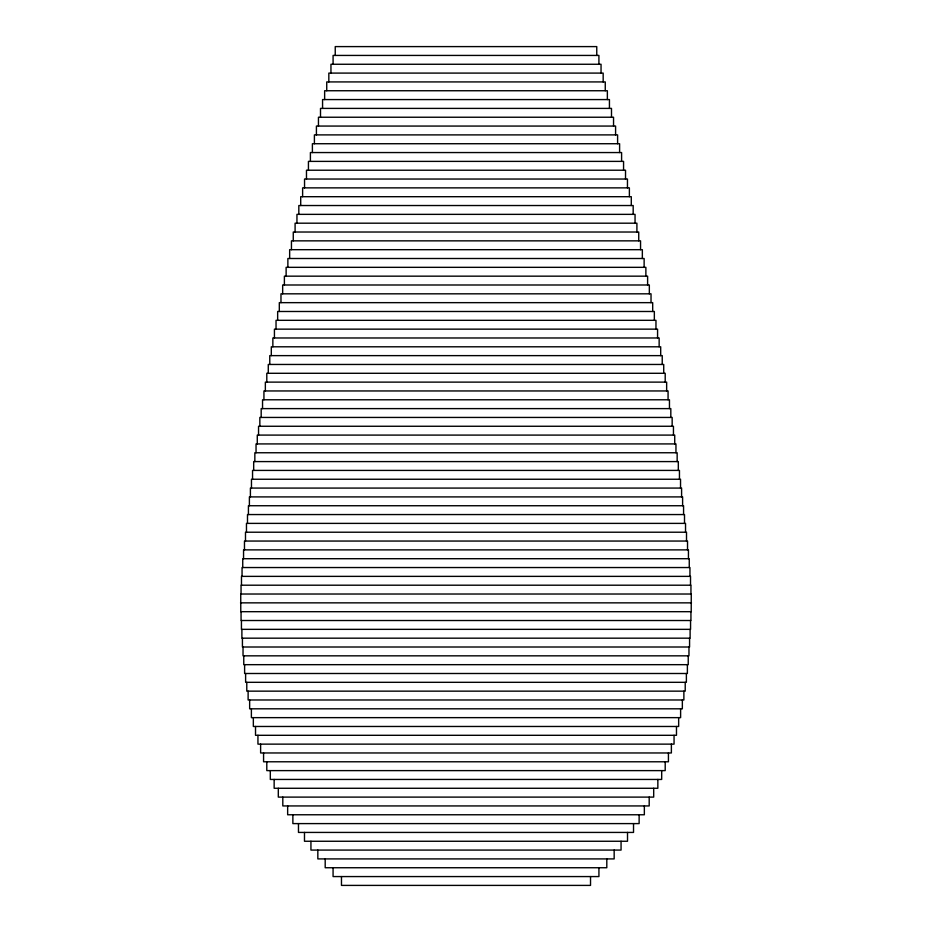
<?xml version="1.0" encoding="UTF-8"?>
<svg xmlns="http://www.w3.org/2000/svg" width="932" height="932" viewBox="0 0 932 932"><rect width="100%" height="100%" fill="white"/><g stroke="black" fill="none" stroke-linecap="round" stroke-linejoin="round"><path stroke-width="1.4" d="M240.514 602.853L691.486 602.853M690.95 594.022L690.95 585.203L241.05 585.203L241.05 594.022M690.938 611.683L690.938 620.514L241.062 620.514L241.062 611.683M690.519 585.203L690.519 576.372L241.481 576.372L241.481 585.203M690.565 620.514L690.565 629.345L241.435 629.345L241.435 620.514M690.111 629.345L690.111 638.175L241.889 638.175L241.889 629.345M689.948 576.372L689.948 567.541L242.052 567.541L242.052 576.372M689.575 638.175L689.575 647.006L242.425 647.006L242.425 638.175M689.261 567.541L689.261 558.711L242.739 558.711L242.739 567.541M688.969 647.006L688.969 655.837L243.031 655.837L243.031 647.006M688.445 558.711L688.445 549.88L243.555 549.88L243.555 558.711M688.235 655.837L688.235 664.667L243.765 664.667L243.765 655.837M687.525 549.88L687.525 541.049L244.475 541.049L244.475 549.88M687.385 664.667L687.385 673.498L244.615 673.498L244.615 664.667M686.511 541.049L686.511 532.219L245.489 532.219L245.489 541.049M686.383 673.498L686.383 682.317L245.617 682.317L245.617 673.498M685.533 532.219L685.533 523.388L246.467 523.388L246.467 532.219M685.218 682.317L685.218 691.148L246.782 691.148L246.782 682.317M684.507 523.388L684.507 514.557L247.493 514.557L247.493 523.388M683.878 691.148L683.878 699.979L248.122 699.979L248.122 691.148M683.575 514.557L683.575 505.738L248.425 505.738L248.425 514.557M682.608 505.738L682.608 496.907L249.392 496.907L249.392 505.738M682.352 699.979L682.352 708.809L249.648 708.809L249.648 699.979M681.595 496.907L681.595 488.077L250.405 488.077L250.405 496.907M680.535 488.077L680.535 479.246L251.465 479.246L251.465 488.077M680.616 708.809L680.616 717.64L251.384 717.64L251.384 708.809M679.451 479.246L679.451 470.415L252.549 470.415L252.549 479.246M678.659 717.64L678.659 726.471L253.341 726.471L253.341 717.64M678.321 470.415L678.321 461.585L253.679 461.585L253.679 470.415M677.156 461.585L677.156 452.754L254.844 452.754L254.844 461.585M676.481 726.471L676.481 735.301L255.519 735.301L255.519 726.471M675.956 452.754L675.956 443.923L256.044 443.923L256.044 452.754M674.721 443.923L674.721 435.093L257.279 435.093L257.279 443.923M674.057 735.301L674.057 744.132L257.943 744.132L257.943 735.301M673.452 435.093L673.452 426.262L258.548 426.262L258.548 435.093M672.158 426.262L672.158 417.443L259.842 417.443L259.842 426.262M671.378 744.132L671.378 752.963L260.622 752.963L260.622 744.132M670.819 417.443L670.819 408.612L261.181 408.612L261.181 417.443M669.456 408.612L669.456 399.781L262.544 399.781L262.544 408.612M668.43 752.963L668.43 761.782L263.57 761.782L263.57 752.963M668.069 399.781L668.069 390.951L263.931 390.951L263.931 399.781M666.648 390.951L666.648 382.12L265.352 382.12L265.352 390.951M665.203 382.12L665.203 373.289L266.797 373.289L266.797 382.12M665.203 761.782L665.203 770.613L266.797 770.613L266.797 761.782M663.724 373.289L663.724 364.459L268.276 364.459L268.276 373.289M662.233 364.459L662.233 355.628L269.767 355.628L269.767 364.459M661.685 770.613L661.685 779.443L270.315 779.443L270.315 770.613M660.695 355.628L660.695 346.797L271.305 346.797L271.305 355.628M659.145 346.797L659.145 337.978L272.855 337.978L272.855 346.797M657.852 779.443L657.852 788.274L274.148 788.274L274.148 779.443M657.573 337.978L657.573 329.147L274.427 329.147L274.427 337.978M655.965 329.147L655.965 320.317L276.035 320.317L276.035 329.147M654.346 320.317L654.346 311.486L277.654 311.486L277.654 320.317M653.693 788.274L653.693 797.105L278.307 797.105L278.307 788.274M652.691 311.486L652.691 302.655L279.309 302.655L279.309 311.486M651.025 302.655L651.025 293.825L280.975 293.825L280.975 302.655M649.336 293.825L649.336 284.994L282.664 284.994L282.664 293.825M649.196 797.105L649.196 805.935L282.804 805.935L282.804 797.105M647.612 284.994L647.612 276.163L284.388 276.163L284.388 284.994M645.876 276.163L645.876 267.333L286.124 267.333L286.124 276.163M644.35 805.935L644.35 814.766L287.65 814.766L287.65 805.935M644.129 267.333L644.129 258.502L287.872 258.502L287.872 267.333M642.346 258.502L642.346 249.683L289.654 249.683L289.654 258.502M640.552 249.683L640.552 240.852L291.448 240.852L291.448 249.683M639.131 814.766L639.131 823.597L292.869 823.597L292.869 814.766M638.735 240.852L638.735 232.021L293.265 232.021L293.265 240.852M636.906 232.021L636.906 223.191L295.095 223.191L295.095 232.021M635.053 223.191L635.053 214.36L296.947 214.36L296.947 223.191M633.527 823.597L633.527 832.427L298.473 832.427L298.473 823.597M633.178 214.36L633.178 205.529L298.822 205.529L298.822 214.36M631.29 205.529L631.29 196.699L300.71 196.699L300.71 205.529M629.38 196.699L629.38 187.868L302.62 187.868L302.62 196.699M627.516 832.427L627.516 841.258L304.484 841.258L304.484 832.427M627.457 187.868L627.457 179.037L304.543 179.037L304.543 187.868M625.523 179.037L625.523 170.218L306.477 170.218L306.477 179.037M623.566 170.218L623.566 161.387L308.434 161.387L308.434 170.218M621.597 161.387L621.597 152.557L310.403 152.557L310.403 161.387M621.062 841.258L621.062 850.077L310.938 850.077L310.938 841.258M619.605 152.557L619.605 143.726L312.395 143.726L312.395 152.557M617.601 143.726L617.601 134.895L314.399 134.895L314.399 143.726M615.586 134.895L615.586 126.065L316.414 126.065L316.414 134.895M614.165 850.077L614.165 858.908L317.835 858.908L317.835 850.077M613.547 126.065L613.547 117.234L318.453 117.234L318.453 126.065M611.497 117.234L611.497 108.403L320.503 108.403L320.503 117.234M609.435 108.403L609.435 99.573L322.565 99.573L322.565 108.403M607.361 99.573L607.361 90.742L324.639 90.742L324.639 99.573M606.802 858.908L606.802 867.739L325.198 867.739L325.198 858.908M605.264 90.742L605.264 81.923L326.736 81.923L326.736 90.742M603.167 81.923L603.167 73.092L328.833 73.092L328.833 81.923M601.047 73.092L601.047 64.261L330.953 64.261L330.953 73.092M598.915 64.261L598.915 55.431L333.085 55.431L333.085 64.261M598.927 867.739L598.927 876.569L333.073 876.569L333.073 867.739M596.76 55.431L596.76 46.6L335.24 46.6L335.24 55.431M590.527 876.569L590.527 885.4L341.473 885.4L341.473 876.569M691.264 594.022L691.218 611.683L240.782 611.683L240.736 594.022L691.264 594.022"/></g></svg>
